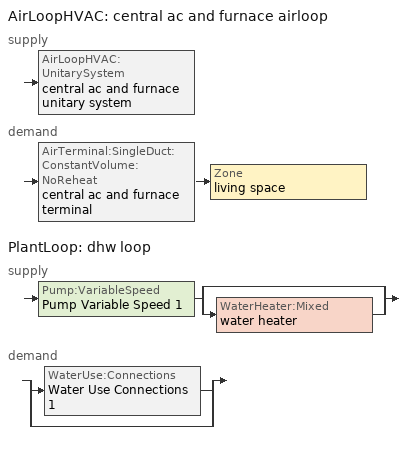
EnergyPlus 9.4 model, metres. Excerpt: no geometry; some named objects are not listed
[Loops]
AirLoopHVAC 'central ac and furnace airloop'
 supply: AirLoopHVAC:UnitarySystem 'central ac and furnace unitary system'
 demand: AirTerminal:SingleDuct:ConstantVolume:NoReheat 'central ac and furnace terminal' > Zone 'living space'
PlantLoop 'dhw loop'
 supply: Pump:VariableSpeed 'Pump Variable Speed 1' > split
  | bypass
  | WaterHeater:Mixed 'water heater'
 demand: split
  | WaterUse:Connections 'Water Use Connections 1'
  | bypass
[ZoneControl:Thermostat]
living space Thermostat: Zone or ZoneList=living space; Control Type Schedule=living space Thermostat Schedule; Control 1=living space temperature setpoint; Temperature Difference Between Cutout And Setpoint {deltaC}=0
[ThermostatSetpoint:DualSetpoint]
living space temperature setpoint: Heating Setpoint Temperature Schedule=heating setpoint; Cooling Setpoint Temperature Schedule=cooling setpoint
[AirTerminal:SingleDuct:ConstantVolume:NoReheat]
central ac and furnace terminal: Availability Schedule=Always On Discrete; Maximum Air Flow Rate {m3/s}=0.28967
[ZoneHVAC:IdealLoadsAirSystem]
ideal residual: Maximum Heating Supply Air Temperature {C}=50; Minimum Cooling Supply Air Temperature {C}=10; Maximum Heating Supply Air Humidity Ratio {kgWater/kgDryAir}=0.015; Minimum Cooling Supply Air Humidity Ratio {kgWater/kgDryAir}=0.01; Heating Limit=NoLimit; Cooling Limit=NoLimit; Dehumidification Control Type=None; Humidification Control Type=None
[Zone equipment]
living space: central ac and furnace terminal, ideal residual
[AirLoopHVAC]
central ac and furnace airloop: Design Supply Air Flow Rate {m3/s}=0.28967; Design Return Air Flow Fraction of Supply Air Flow=1
[Sizing:System]
central ac and furnace airloop: Type of Load to Size On=Sensible; Design Outdoor Air Flow Rate {m3/s}=Autosize; Central Heating Maximum System Air Flow Ratio=0.3; Preheat Design Temperature {C}=7; Preheat Design Humidity Ratio {kgWater/kgDryAir}=0.008; Precool Design Temperature {C}=12.8; Precool Design Humidity Ratio {kgWater/kgDryAir}=0.008; Central Cooling Design Supply Air Temperature {C}=12.8; Central Heating Design Supply Air Temperature {C}=16.7; Type of Zone Sum to Use=NonCoincident; 100% Outdoor Air in Cooling=Yes; 100% Outdoor Air in Heating=Yes; Central Cooling Design Supply Air Humidity Ratio {kgWater/kgDryAir}=0.0085; Central Heating Design Supply Air Humidity Ratio {kgWater/kgDryAir}=0.008; Cooling Supply Air Flow Rate Method=DesignDay; Cooling Supply Air Flow Rate {m3/s}=0; Cooling Supply Air Flow Rate Per Floor Area {m3/s-m2}=0.00996765; Cooling Fraction of Autosized Cooling Supply Air Flow Rate=1; Cooling Supply Air Flow Rate Per Unit Cooling Capacity {m3/s-W}=3.94755e-05; Heating Supply Air Flow Rate Method=DesignDay; Heating Supply Air Flow Rate {m3/s}=0; Heating Supply Air Flow Rate Per Floor Area {m3/s-m2}=0.00996765; Heating Fraction of Autosized Heating Supply Air Flow Rate=1; Heating Fraction of Autosized Cooling Supply Air Flow Rate=1; Heating Supply Air Flow Rate Per Unit Heating Capacity {m3/s-W}=3.15882e-05; System Outdoor Air Method=ZoneSum; Zone Maximum Outdoor Air Fraction=1; Cooling Design Capacity Method=CoolingDesignCapacity; Cooling Design Capacity {W}=Autosize; Cooling Design Capacity Per Floor Area {W/m2}=234.7; Fraction of Autosized Cooling Design Capacity=1; Heating Design Capacity Method=HeatingDesignCapacity; Heating Design Capacity {W}=Autosize; Heating Design Capacity Per Floor Area {W/m2}=157; Fraction of Autosized Heating Design Capacity=1; Central Cooling Capacity Control Method=OnOff
[AirLoopHVAC:UnitarySystem]
central ac and furnace unitary system: Control Type=Load; Controlling Zone or Thermostat Location=living space; Dehumidification Control Type=None; Availability Schedule=Always On Discrete; Supply Fan=central ac and furnace supply fan; Fan Placement=BlowThrough; Supply Air Fan Operating Mode Schedule=Always Off Discrete; Heating Coil=central ac and furnace htg coil; DX Heating Coil Sizing Ratio=1; Cooling Coil=central ac and furnace clg coil; Use DOAS DX Cooling Coil=No; Minimum Supply Air Temperature {C}=2; Latent Load Control=SensibleOnlyLoadControl; Cooling Supply Air Flow Rate Method=SupplyAirFlowRate; Cooling Supply Air Flow Rate {m3/s}=0.28967; Heating Supply Air Flow Rate Method=SupplyAirFlowRate; Heating Supply Air Flow Rate {m3/s}=0.241855; No Load Supply Air Flow Rate {m3/s}=0; Maximum Supply Air Temperature {C}=48.8889; Maximum Outdoor Dry-Bulb Temperature for Supplemental Heater Operation {C}=21; Maximum Cycling Rate {cycles/hr}=2.5; Heat Pump Time Constant {s}=60; Fraction of On-Cycle Power Use=0.01; Heat Pump Fan Delay Time {s}=60; Ancillary On-Cycle Electric Power {W}=0; Ancillary Off-Cycle Electric Power {W}=0
[Fan:OnOff]
central ac and furnace supply fan: Availability Schedule=Always On Discrete; Fan Total Efficiency=0.75; Pressure Rise {Pa}=595.935; Maximum Flow Rate {m3/s}=0.289675; Motor Efficiency=1; Motor In Airstream Fraction=1; Fan Power Ratio Function of Speed Ratio Curve=Fan On Off Power Curve; Fan Efficiency Ratio Function of Speed Ratio Curve=Fan On Off Efficiency Curve
[Coil:Heating:Fuel]
central ac and furnace htg coil: Availability Schedule=Always On Discrete; Fuel Type=NaturalGas; Burner Efficiency=0.95; Nominal Capacity {W}=8085.52; Parasitic Electric Load {W}=0; Parasitic Fuel Load {W}=0
[Coil:Cooling:DX:SingleSpeed]
central ac and furnace clg coil: Availability Schedule=Always On Discrete; Gross Rated Total Cooling Capacity {W}=4325.77; Gross Rated Sensible Heat Ratio=0.740612; Gross Rated Cooling COP {W/W}=4.03878; Rated Air Flow Rate {m3/s}=0.228834; Rated Evaporator Fan Power Per Volume Flow Rate {W/(m3/s)}=773.391; Total Cooling Capacity Function of Temperature Curve=Cool-Cap-fT1; Total Cooling Capacity Function of Flow Fraction Curve=Cool-Cap-fFF1; Energy Input Ratio Function of Temperature Curve=Cool-eir-fT1; Energy Input Ratio Function of Flow Fraction Curve=Cool-eir-fFF1; Part Load Fraction Correlation Curve=Cool-PLF-fPLR1; Minimum Outdoor Dry-Bulb Temperature for Compressor Operation {C}=-25; Nominal Time for Condensate Removal to Begin {s}=1000; Ratio of Initial Moisture Evaporation Rate and Steady State Latent Capacity=1.5; Maximum Cycling Rate {cycles/hr}=3; Latent Capacity Time Constant {s}=45; Condenser Type=AirCooled; Evaporative Condenser Effectiveness=0; Evaporative Condenser Air Flow Rate {m3/s}=Autosize; Evaporative Condenser Pump Rated Power Consumption {W}=Autosize; Crankcase Heater Capacity {W}=50; Maximum Outdoor Dry-Bulb Temperature for Crankcase Heater Operation {C}=10; Basin Heater Capacity {W/K}=0; Basin Heater Setpoint Temperature {C}=10
[PlantLoop]
dhw loop: Fluid Type=Water; Plant Equipment Operation Scheme=dhw loop Operation Schemes; Maximum Loop Temperature {C}=100; Minimum Loop Temperature {C}=0; Maximum Loop Flow Rate {m3/s}=0.01; Minimum Loop Flow Rate {m3/s}=0; Plant Loop Volume {m3}=0.003; Load Distribution Scheme=Optimal; Plant Loop Demand Calculation Scheme=SingleSetpoint
[Sizing:Plant]
dhw loop: Loop Type=Heating; Design Loop Exit Temperature {C}=52.6667; Loop Design Temperature Difference {deltaC}=5.55556; Sizing Option=NonCoincident; Zone Timesteps in Averaging Window=1; Coincident Sizing Factor Mode=None
[Pump:VariableSpeed]
Pump Variable Speed 1: Design Maximum Flow Rate {m3/s}=0.01; Design Pump Head {Pa}=1; Design Power Consumption {W}=0; Motor Efficiency=1; Fraction of Motor Inefficiencies to Fluid Stream=0; Coefficient 1 of the Part Load Performance Curve=0; Coefficient 2 of the Part Load Performance Curve=1; Coefficient 3 of the Part Load Performance Curve=0; Coefficient 4 of the Part Load Performance Curve=0; Design Minimum Flow Rate {m3/s}=0; Pump Control Type=Intermittent; Skin Loss Radiative Fraction=0.5; Design Power Sizing Method=PowerPerFlowPerPressure; Design Electric Power per Unit Flow Rate {W/(m3/s)}=348701.1; Design Shaft Power per Unit Flow Rate per Unit Head {W/((m3/s)-Pa)}=1.28205; Design Minimum Flow Rate Fraction=0
[WaterHeater:Mixed]
water heater: Tank Volume {m3}=0.143846; Setpoint Temperature Schedule=WH Setpoint Temp; Deadband Temperature Difference {deltaC}=2; Maximum Temperature Limit {C}=99; Heater Control Type=Cycle; Heater Maximum Capacity {W}=10550.6; Heater Minimum Capacity {W}=0; Heater Ignition Minimum Flow Rate {m3/s}=0; Heater Ignition Delay {s}=0; Heater Fuel Type=NaturalGas; Heater Thermal Efficiency=0.774624; Off Cycle Parasitic Fuel Consumption Rate {W}=0; Off Cycle Parasitic Fuel Type=Electricity; Off Cycle Parasitic Heat Fraction to Tank=0; On Cycle Parasitic Fuel Consumption Rate {W}=0; On Cycle Parasitic Fuel Type=Electricity; On Cycle Parasitic Heat Fraction to Tank=0; Ambient Temperature Indicator=Zone; Ambient Temperature Zone=living space; Off Cycle Loss Coefficient to Ambient Temperature {W/K}=3.61101; Off Cycle Loss Fraction to Zone=0.64; On Cycle Loss Coefficient to Ambient Temperature {W/K}=3.61101; On Cycle Loss Fraction to Zone=1; Use Side Effectiveness=1; Source Side Effectiveness=1; Use Side Design Flow Rate {m3/s}=Autosize; Source Side Design Flow Rate {m3/s}=Autosize; Indirect Water Heating Recovery Time {hr}=1.5; Source Side Flow Control Mode=IndirectHeatPrimarySetpoint
[SetpointManager:Scheduled]
Setpoint Manager Scheduled 1: Control Variable=Temperature; Schedule=dhw temp
[WaterUse:Connections]
Water Use Connections 1: Water Use Equipment Name 1=dhw fixtures; Water Use Equipment Name 2=dhw distribution waste; Water Use Equipment Name 3=clothes washer; Water Use Equipment Name 4=dishwasher
[WaterUse:Equipment]
Name | Peak Flow Rate {m3/s} | Flow Rate Fraction Schedule | Target Temperature Schedule
dhw fixtures | 0.000111508 | fixtures | Schedule Constant 1
dhw distribution waste | 3.92969e-05 | fixtures | Schedule Constant 1
clothes washer | 9.43871e-06 | clothes_washer | WH Setpoint Temp
[PlantEquipmentOperationSchemes]
dhw loop Operation Schemes: Control Scheme Object Type 1=PlantEquipmentOperation:HeatingLoad; Control Scheme Name 1=dhw loop Heating Operation Scheme; Control Scheme Schedule Name 1=Always On Discrete
[PlantEquipmentOperation:HeatingLoad]
dhw loop Heating Operation Scheme: Load Range Lower Limit 1 {W}=0; Load Range Upper Limit 1 {W}=1000000000; Range Equipment List Name 1=dhw loop Heating Equipment List
[PlantEquipmentList]
dhw loop Heating Equipment List: WaterHeater:Mixed, water heater
[EnergyManagementSystem:InternalVariable]
central_ac_and_furnace_airloop_max_sup_fan_mfr: Internal Data Index Key=central ac and furnace supply fan; Internal Data Type=Fan Maximum Mass Flow Rate
[EnergyManagementSystem:Sensor]
Name | Output:Variable or Output:Meter Index Key | Output:Variable or Output:Meter
airflow_gain | living space | Zone Infiltration Sensible Heat Gain Energy
airflow_loss | living space | Zone Infiltration Sensible Heat Loss Energy
airflow_tin_s | living space | Zone Mean Air Temperature
airflow_tt_s | living space | Zone Outdoor Air Drybulb Temperature
airflow_win_s | living space | Zone Air Humidity Ratio
central_ac_and_furnace_airloop_Fan_RTF_s | central ac and furnace supply fan | Fan Runtime Fraction
central_ac_and_furnace_clg_coil_s | central ac and furnace clg coil | Cooling Coil Electricity Energy
central_ac_and_furnace_htg_coil_s | central ac and furnace htg coil | Heating Coil NaturalGas Energy
central_ac_and_furnace_supply_fan_s; central_ac_and_furnace_supply_fan_s_1 | central ac and furnace supply fan | Fan Electricity Energy
dhw_loss | water heater | Water Heater Heat Loss Energy
dhw_rtf | water heater | Water Heater Runtime Fraction
duct_mix_gain | living space | Zone Mixing Sensible Heat Gain Energy
duct_mix_loss | living space | Zone Mixing Sensible Heat Loss Energy
ig_ee_conv_2 | clothes washer | Electric Equipment Convective Heating Energy
ig_ee_rad_2 | clothes washer | Electric Equipment Radiant Heating Energy
water_heater_energy | water heater | Water Heater NaturalGas Rate
water_heater_off_cycle_parasitic | water heater | Water Heater Off Cycle Parasitic Electricity Rate
water_heater_on_cycle_parasitic | water heater | Water Heater On Cycle Parasitic Electricity Rate
[EnergyManagementSystem:Actuator]
Name | Actuated Component Unique | Actuated Component Type | Actuated Component Control Type
central_ac_and_furnace_airloop_0_ZoneMixLvToDZ_mix_act | central_ac_and_furnace_airloop_0_ZoneMixLvToDZ mix | ZoneMixing | Air Exchange Flow Rate
infil_flow_act | infil flow | Zone Infiltration | Air Exchange Flow Rate
mech_vent_house_fan_cfis_act | mech vent house fan cfis | ElectricEquipment | Electricity Rate
mech_vent_house_fan_latent_load_equip_act | mech vent house fan latent load equip | OtherEquipment | Power Level
mech_vent_house_fan_sensible_load_equip_act | mech vent house fan sensible load equip | OtherEquipment | Power Level
natural_vent_flow_act | natural vent flow | Zone Infiltration | Air Exchange Flow Rate
water_heater_ec_adj_act | water heater EC adjustment | OtherEquipment | Power Level
whole_house_fan_act | whole house fan | ElectricEquipment | Electricity Rate
whole_house_fan_flow_act | whole house fan flow | Zone Infiltration | Air Exchange Flow Rate
whole_house_fan_mix_act | whole house fan mix | ZoneMixing | Air Exchange Flow Rate
[EnergyManagementSystem:Program]
central_ac_and_furnace_airloop_0_duct_program: Set central_ac_and_furnace_airloop_AH_MFR = central_ac_and_furnace_airloop_AH_MFR_s; Set central_ac_and_furnace_airloop_Fan_RTF = central_ac_and_furnace_airloop_Fan_RTF_s; Set central_ac_and_furnace_airloop_AH_VFR = central_ac_and_furnace_airloop_AH_VFR_s; Set central_ac_and_furnace_airloop_AH_Tout = central_ac_and_furnace_airloop_AH_Tout_s; Set central_ac_and_furnace_airloop_AH_Wout = central_ac_and_furnace_airloop_AH_Wout_s; Set central_ac_and_furnace_airloop_RA_T = central_ac_and_furnace_airloop_RA_T_s; Set central_ac_and_furnace_airloop_Ra_W = central_ac_and_furnace_airloop_Ra_W_s; Set central_ac_and_furnace_airloop_0_DZ_T = central_ac_and_furnace_airloop_0_DZ_T_s; Set central_ac_and_furnace_airloop_0_DZ_W = central_ac_and_furnace_airloop_0_DZ_W_s; Run central_ac_and_furnace_airloop_0_duct_subroutine; Set central_ac_and_furnace_airloop_0_SupSensLkToLv_equip_act = central_ac_and_furnace_airloop_0_SupSensLkToLv; Set central_ac_and_furnace_airloop_0_SupLatLkToLv_equip_act = central_ac_and_furnace_airloop_0_SupLatLkToLv; Set central_ac_and_furnace_airloop_0_SupCondToLv_equip_act = central_ac_and_furnace_airloop_0_SupCondToLv; Set central_ac_and_furnace_airloop_0_RetSensLkToRP_equip_act = central_ac_and_furnace_airloop_0_RetSensLkToRP; Set central_ac_and_furnace_airloop_0_RetLatLkToRP_equip_act = central_ac_and_furnace_airloop_0_RetLatLkToRP; Set central_ac_and_furnace_airloop_0_RetCondToRP_equip_act = central_ac_and_furnace_airloop_0_RetCondToRP; Set central_ac_and_furnace_airloop_0_RetCondToDZ_equip_act = central_ac_and_furnace_airloop_0_RetCondToDZ; Set central_ac_and_furnace_airloop_0_SupCondToDZ_equip_act = central_ac_and_furnace_airloop_0_SupCondToDZ; Set central_ac_and_furnace_airloop_0_SupSensLkToDZ_equip_act = central_ac_and_furnace_airloop_0_SupSensLkToDZ; Set central_ac_and_furnace_airloop_0_SupLatLkToDZ_equip_act = central_ac_and_furnace_airloop_0_SupLatLkToDZ; Set central_ac_and_furnace_airloop_0_ZoneMixDZToLv_mix_act = central_ac_and_furnace_airloop_0_ZoneMixDZToLv; Set central_ac_and_furnace_airloop_0_ZoneMixLvToDZ_mix_act = central_ac_and_furnace_airloop_0_ZoneMixLvToDZ
central_ac_and_furnace_supply_fan_disaggregate_program: Set central_ac_and_furnace_supply_fan_clg = 0; If central_ac_and_furnace_clg_coil_s > 0; Set central_ac_and_furnace_supply_fan_clg = central_ac_and_furnace_supply_fan_s; EndIf
central_ac_and_furnace_supply_fan_disaggregate_program_1: Set central_ac_and_furnace_supply_fan_primary_htg = 0; If central_ac_and_furnace_htg_coil_s > 0; Set central_ac_and_furnace_supply_fan_primary_htg = central_ac_and_furnace_supply_fan_s_1; EndIf
component_loads_program: Set hr_walls = 0; Set hr_walls = hr_walls + s_conv_1 + s_ig_1 + s_sol_1 + s_lgt_1 + s_surf_1; Set hr_walls = hr_walls + s_conv_2 + s_ig_2 + s_sol_2 + s_lgt_2 + s_surf_2; Set hr_walls = hr_walls + s_conv_3 + s_ig_3 + s_sol_3 + s_lgt_3 + s_surf_3; Set hr_walls = hr_walls + s_conv_4 + s_ig_4 + s_sol_4 + s_lgt_4 + s_surf_4; Set hr_rim_joists = 0; Set hr_foundation_walls = 0; Set hr_floors = 0; Set hr_floors = hr_floors + s_conv + s_ig + s_sol + s_lgt + s_surf; Set hr_slabs = 0; Set hr_ceilings = 0; Set hr_ceilings = hr_ceilings + s_conv_5 + s_ig_5 + s_sol_5 + s_lgt_5 + s_surf_5; Set hr_roofs = 0; Set hr_windows = 0; Set hr_windows = hr_windows - ss_trans_in + ss_back_out * ZoneTimestep * 3600 + ss_sw_abs * ZoneTimestep * 3600 - ss_sol_abs + ss_trans_out * ZoneTimestep * 3600 + ss_conv + ss_ig + ss_surf; Set hr_windows = hr_windows - ss_trans_in_1 + ss_back_out_1 * ZoneTimestep * 3600 + ss_sw_abs_1 * ZoneTimestep * 3600 - ss_sol_abs_1 + ss_trans_out_1 * ZoneTimestep * 3600 + ss_conv_1 + ss_ig_1 + ss_surf_1; Set hr_windows = hr_windows - ss_trans_in_2 + ss_back_out_2 * ZoneTimestep * 3600 + ss_sw_abs_2 * ZoneTimestep * 3600 - ss_sol_abs_2 + ss_trans_out_2 * ZoneTimestep * 3600 + ss_conv_2 + ss_ig_2 + ss_surf_2; Set hr_windows = hr_windows - ss_trans_in_3 + ss_back_out_3 * ZoneTimestep * 3600 + ss_sw_abs_3 * ZoneTimestep * 3600 - ss_sol_abs_3 + ss_trans_out_3 * ZoneTimestep * 3600 + ss_conv_4 + ss_ig_4 + ss_surf_4; Set hr_doors = 0; Set hr_doors = hr_doors + ss_sol + ss_lgt + ss_conv_3 + ss_ig_3 + ss_surf_3; Set hr_skylights = 0; Set hr_internal_mass = 0; Set hr_internal_mass = hr_internal_mass + im_conv + im_ig + im_sol + im_lgt + im_surf; Set hr_internal_mass = hr_internal_mass + im_conv_1 + im_ig_1 + im_sol_1 + im_lgt_1 + im_surf_1; Set hr_intgains = 0; Set hr_intgains = hr_intgains - ig_ee_conv - ig_ee_rad; Set hr_intgains = hr_intgains - ig_ee_conv_1 - ig_ee_rad_1; Set hr_intgains = hr_intgains - ig_ee_conv_2 - ig_ee_rad_2; Set hr_intgains = hr_intgains - ig_ee_conv_3 - ig_ee_rad_3; Set hr_intgains = hr_intgains - ig_ee_conv_4 - ig_ee_rad_4; Set hr_intgains = hr_intgains - ig_ee_conv_5 - ig_ee_rad_5; Set hr_intgains = hr_intgains - ig_ee_conv_6 - ig_ee_rad_6; Set hr_intgains = hr_intgains - ig_ee_conv_7 - ig_ee_rad_7; Set hr_intgains = hr_intgains - ig_ee_conv_8 - ig_ee_rad_8; Set hr_intgains = hr_intgains - ig_oe_conv - ig_oe_rad; Set hr_intgains = hr_intgains - ig_oe_conv_1 - ig_oe_rad_1; Set hr_intgains = hr_intgains - ig_oe_conv_2 - ig_oe_rad_2; Set hr_intgains = hr_intgains - ig_oe_conv_3 - ig_oe_rad_3; Set hr_intgains = hr_intgains - ig_oe_conv_4 - ig_oe_rad_4; Set hr_intgains = hr_intgains - ig_lgt_conv - ig_lgt_rad - ig_lgt_vis; Set hr_intgains = hr_intgains - ig_ppl_conv - ig_ppl_rad; Set hr_intgains = hr_intgains + dhw_loss * (0.64*(1-dhw_rtf) + 1.0*dhw_rtf); Set hr_airflow_rate = infil_flow_act + natural_vent_flow_act + whole_house_fan_flow_act; If hr_airflow_rate > 0; Set hr_infil = (airflow_loss - airflow_gain) * infil_flow_act / hr_airflow_rate; Set hr_natvent = (airflow_loss - airflow_gain) * natural_vent_flow_act / hr_airflow_rate; Set hr_whf = (airflow_loss - airflow_gain) * whole_house_fan_flow_act / hr_airflow_rate; Else; Set hr_infil = 0; Set hr_natvent = 0; Set hr_whf = 0; Set hr_mechvent = 0; EndIf; Set hr_mechvent = 0; Set hr_mechvent = hr_mechvent - mv_conv; Set hr_mechvent = hr_mechvent - mv_rad; Set hr_mechvent = hr_mechvent - mv_conv_1; Set hr_mechvent = hr_mechvent - mv_rad_1; Set hr_mechvent = hr_mechvent - mv_conv_2; Set hr_mechvent = hr_mechvent - mv_rad_2; Set hr_mechvent = hr_mechvent - mv_conv_3; Set hr_mechvent = hr_mechvent - mv_rad_3; Set hr_mechvent = hr_mechvent - mv_conv_4; Set hr_mechvent = hr_mechvent - mv_rad_4; Set hr_mechvent = hr_mechvent - mv_conv_5; Set hr_mechvent = hr_mechvent - mv_rad_5; Set hr_ducts = 0; Set hr_ducts = hr_ducts - ducts_conv - ducts_rad; Set hr_ducts = hr_ducts - ducts_conv_1 - ducts_rad_1; Set hr_ducts = hr_ducts - ducts_conv_2 - ducts_rad_2; Set hr_ducts = hr_ducts - ducts_conv_3 - ducts_rad_3; Set hr_ducts = hr_ducts - ducts_conv_4 - ducts_rad_4; Set hr_ducts = hr_ducts - ducts_conv_5 - ducts_rad_5; Set hr_ducts = hr_ducts + (duct_mix_loss - duct_mix_gain); Set htg_mode = 0; Set clg_mode = 0; If (htg_load_liv > 0); Set htg_mode = 1; ElseIf (clg_load_liv > 0); Set clg_mode = 1; ElseIf (cool_season > 0); Set clg_mode = 1; Else; Set htg_mode = 1; EndIf; Set loads_htg_walls = hr_walls * htg_mode; Set loads_htg_rim_joists = hr_rim_joists * htg_mode; Set loads_htg_foundation_walls = hr_foundation_walls * htg_mode; Set loads_htg_floors = hr_floors * htg_mode; Set loads_htg_slabs = hr_slabs * htg_mode; Set loads_htg_ceilings = hr_ceilings * htg_mode; Set loads_htg_roofs = hr_roofs * htg_mode; Set loads_htg_windows = hr_windows * htg_mode; Set loads_htg_doors = hr_doors * htg_mode; Set loads_htg_skylights = hr_skylights * htg_mode; Set loads_htg_internal_mass = hr_internal_mass * htg_mode; Set loads_htg_intgains = hr_intgains * htg_mode; Set loads_htg_infil = hr_infil * htg_mode; Set loads_htg_mechvent = hr_mechvent * htg_mode; Set loads_htg_natvent = hr_natvent * htg_mode; Set loads_htg_whf = hr_whf * htg_mode; Set loads_htg_ducts = hr_ducts * htg_mode; Set loads_clg_walls = -hr_walls * clg_mode; Set loads_clg_rim_joists = -hr_rim_joists * clg_mode; Set loads_clg_foundation_walls = -hr_foundation_walls * clg_mode; Set loads_clg_floors = -hr_floors * clg_mode; Set loads_clg_slabs = -hr_slabs * clg_mode; Set loads_clg_ceilings = -hr_ceilings * clg_mode; Set loads_clg_roofs = -hr_roofs * clg_mode; Set loads_clg_windows = -hr_windows * clg_mode; Set loads_clg_doors = -hr_doors * clg_mode; Set loads_clg_skylights = -hr_skylights * clg_mode; Set loads_clg_internal_mass = -hr_internal_mass * clg_mode; Set loads_clg_intgains = -hr_intgains * clg_mode; Set loads_clg_infil = -hr_infil * clg_mode; Set loads_clg_mechvent = -hr_mechvent * clg_mode; Set loads_clg_natvent = -hr_natvent * clg_mode; Set loads_clg_whf = -hr_whf * clg_mode; Set loads_clg_ducts = -hr_ducts * clg_mode; Set loads_htg_tot = 0; Set loads_clg_tot = 0; If htg_load_liv > 0; Set loads_htg_tot = htg_load_tot - clg_load_tot; ElseIf clg_load_liv > 0; Set loads_clg_tot = clg_load_tot - htg_load_tot; EndIf
infil_program: Set p_m = 0.14; Set p_s = 0.22; Set s_m = 270; Set s_s = 370; Set z_m = 9.99744; Set z_s = 2.4384; Set f_t = (((s_m/z_m)^p_m)*((z_s/s_s)^p_s)); Set Tdiff = airflow_tin_s-airflow_tt_s; Set dT = @Abs Tdiff; Set c = 0.045; Set Cs = 0.0848; Set Cw = 0.1487; Set n = 0.65; Set sft = (f_t*0.7000000000000001); Set temp1 = ((c*Cw)*((sft*site_vw_s)^(2*n)))^2; Set Qinf = (((c*Cs*(dT^n))^2)+temp1)^0.5; Set Qinf = (@Max Qinf 0); Set mech_vent_house_fan_sensible_load_equip_act = 0.0; Set mech_vent_house_fan_latent_load_equip_act = 0.0; Set OASupInPb = out_pb_s; Set OASupInTemp = airflow_tt_s; Set OASupInW = out_wt_s; Set OASupRho = (@RhoAirFnPbTdbW OASupInPb OASupInTemp OASupInW); Set OASupCp = (@CpAirFnW OASupInW); Set OASupInEnth = (@HFnTdbW OASupInTemp OASupInW); Set ZoneTemp = airflow_tin_s; Set ZoneW = airflow_win_s; Set ZoneCp = (@CpAirFnW ZoneW); Set ZoneAirEnth = (@HFnTdbW ZoneTemp ZoneW); Set mech_vent_house_fan_cfis_act = 0.0; Set QWHV_cfis_oa = 0.0; Set Qrange = 0; Set Qrange = Qrange + 0.0472 * mech_vent_range_fan_0_sch_s; Set Qbath = 0; Set Qbath = Qbath + 0.0472 * mech_vent_bath_fan_0_sch_s; Set Qdryer = 0; Set Qdryer = Qdryer + 0.0472 * clothes_dryer_exhaust_0_sch_s; Set QWHV_sup = 0.0; Set QWHV_exh = 0.0; Set QWHV_bal_erv_hrv = 0.0519; Set Qexhaust = Qrange + Qbath + Qdryer + QWHV_exh + QWHV_bal_erv_hrv; Set Qsupply = QWHV_sup + QWHV_bal_erv_hrv + QWHV_cfis_oa; Set Qfan = (@Max Qexhaust Qsupply); If Qfan > 0; Set Qavg = ((Qexhaust + Qsupply) / 2.0); If ((@Abs (Qexhaust - Qavg)) / Qavg) <= 0.1; Set phi = 1; Else; Set phi = (Qinf / (Qinf + Qfan)); EndIf; Set Qinf_adj = phi * Qinf; Else; Set Qinf_adj = Qinf; EndIf; Set infil_flow_act = Qinf_adj; Set Qload = Qfan; Set Qload = Qload - 0.0; Set Effectiveness_Sens = 0.0; Set Effectiveness_Lat = 0.0; Set Fan_MFR = Qload * OASupRho; Set Effectiveness_Sens = Effectiveness_Sens + 0.0519 / Qload * 0.7346085286942471; Set Effectiveness_Lat = Effectiveness_Lat + 0.0519 / Qload * 0.40559391097618486; Set ERVCpMin = (@Min OASupCp ZoneCp); Set ERVSupOutTemp = OASupInTemp + ERVCpMin/OASupCp * Effectiveness_Sens * (ZoneTemp - OASupInTemp); Set ERVSupOutW = OASupInW + ERVCpMin/OASupCp * Effectiveness_Lat * (ZoneW - OASupInW); Set ERVSupOutEnth = (@HFnTdbW ERVSupOutTemp ERVSupOutW); Set ERVSensHeatTrans = Fan_MFR * OASupCp * (ERVSupOutTemp - OASupInTemp); Set ERVTotalHeatTrans = Fan_MFR * (ERVSupOutEnth - OASupInEnth); Set ERVLatHeatTrans = ERVTotalHeatTrans - ERVSensHeatTrans; Set FanTotalToLv = Fan_MFR * (ERVSupOutEnth - ZoneAirEnth); Set FanSensToLv = Fan_MFR * ZoneCp * (ERVSupOutTemp - ZoneTemp); Set FanLatToLv = FanTotalToLv - FanSensToLv; Set mech_vent_house_fan_sensible_load_equip_act = mech_vent_house_fan_sensible_load_equip_act + FanSensToLv; Set mech_vent_house_fan_latent_load_equip_act = mech_vent_house_fan_latent_load_equip_act + FanLatToLv
natural_vent_program: Set Tin = airflow_tin_s; Set Tout = airflow_tt_s; Set Wout = out_wt_s; Set Pbar = out_pb_s; Set Phiout = (@RhFnTdbWPb Tout Wout Pbar); Set MaxHR = 0.0115; Set MaxRH = 0.7; Set Tnvsp = (htg_sp_s + clg_sp_s) / 2; Set NVavail = natural_vent_avail_s; Set ClgSsnAvail = cool_season; If (Wout < MaxHR) && (Phiout < MaxRH) && (Tin > Tout) && (Tin > Tnvsp) && (ClgSsnAvail > 0); Set WHF_Flow = 0; Set Adj = (Tin-Tnvsp)/(Tin-Tout); Set Adj = (@Min Adj 1); Set Adj = (@Max Adj 0); If (WHF_Flow > 0); Set natural_vent_flow_act = 0; Set whole_house_fan_flow_act = WHF_Flow*Adj; Set whole_house_fan_mix_act = WHF_Flow*Adj; Set WHF_W = 0; Set whole_house_fan_act = WHF_W*Adj; ElseIf (NVavail > 0); Set NVArea = 12660.640485120002; Set Cs = 8.963020389461627e-05; Set Cw = 6.158219665777789e-05; Set Tdiff = Tin-Tout; Set dT = (@Abs Tdiff); Set Vwind = site_vw_s; Set SGNV = NVArea*Adj*((((Cs*dT)+(Cw*(Vwind^2)))^0.5)/1000); Set MaxNV = 3.844798503936001; Set natural_vent_flow_act = (@Min SGNV MaxNV); Set whole_house_fan_flow_act = 0; Set whole_house_fan_mix_act = 0; Set whole_house_fan_act = 0; EndIf; Else; Set natural_vent_flow_act = 0; Set whole_house_fan_flow_act = 0; Set whole_house_fan_mix_act = 0; Set whole_house_fan_act = 0; EndIf
water_heater_EC_adj: Set wh_e_cons = water_heater_energy + water_heater_on_cycle_parasitic + water_heater_off_cycle_parasitic; Set water_heater_ec_adj_act = 0.0 * wh_e_cons
[EnergyManagementSystem:Subroutine]
central_ac_and_furnace_airloop_0_duct_subroutine: Set AH_MFR = central_ac_and_furnace_airloop_AH_MFR; If AH_MFR>0; Set AH_Tout = central_ac_and_furnace_airloop_AH_Tout; Set AH_Wout = central_ac_and_furnace_airloop_AH_Wout; Set RA_T = central_ac_and_furnace_airloop_RA_T; Set RA_W = central_ac_and_furnace_airloop_Ra_W; Set Fan_RTF = central_ac_and_furnace_airloop_Fan_RTF; Set DZ_T = central_ac_and_furnace_airloop_0_DZ_T; Set DZ_W = central_ac_and_furnace_airloop_0_DZ_W; Set AH_VFR = central_ac_and_furnace_airloop_AH_VFR; Set h_SA = (@HFnTdbW AH_Tout AH_Wout); Set h_RA = (@HFnTdbW RA_T RA_W); Set h_fg = (@HfgAirFnWTdb AH_Wout AH_Tout); Set h_DZ = (@HFnTdbW DZ_T DZ_W); Set air_cp = 1006.0; Set f_sup = 0.035396 / (central_ac_and_furnace_airloop_max_sup_fan_mfr * 1.0135); Set f_ret = 0.011799 / (central_ac_and_furnace_airloop_max_sup_fan_mfr * 1.0135); Set sup_lk_mfr = f_sup * AH_MFR; Set ret_lk_mfr = f_ret * AH_MFR; Set SupTotLkToLiv = sup_lk_mfr*(h_RA - h_SA); Set SupLatLkToLv = sup_lk_mfr*h_fg*(RA_W-AH_Wout); Set SupSensLkToLv = SupTotLkToLiv-SupLatLkToLv; Set supply_ua = 64.566; Set eTm = 0-((Fan_RTF/(AH_MFR*air_cp))*supply_ua); Set t_sup = DZ_T+((AH_Tout-DZ_T)*(@Exp eTm)); Set SupCondToLv = AH_MFR*air_cp*(t_sup-AH_Tout); Set SupCondToDZ = 0-SupCondToLv; Set return_ua = 10.49; Set eTm = 0-((Fan_RTF/(AH_MFR*air_cp))*return_ua); Set t_ret = DZ_T+((RA_T-DZ_T)*(@Exp eTm)); Set RetCondToRP = AH_MFR*air_cp*(t_ret-RA_T); Set RetCondToDZ = 0-RetCondToRP; Set RetLatLkToRP = 0; Set RetSensLkToRP = ret_lk_mfr*air_cp*(DZ_T-RA_T); Set SupTotLkToDZ = sup_lk_mfr*(h_SA-h_DZ); Set SupLatLkToDZ = sup_lk_mfr*h_fg*(AH_Wout-DZ_W); Set SupSensLkToDZ = SupTotLkToDZ-SupLatLkToDZ; Set f_imbalance = f_sup-f_ret; Set oa_vfr = 0.0 * f_imbalance * AH_VFR; Set sup_lk_vfr = f_sup * AH_VFR; Set ret_lk_vfr = f_ret * AH_VFR; If f_sup > f_ret; Set ZoneMixLvToDZ = 0; Set ZoneMixDZToLv = (sup_lk_vfr-ret_lk_vfr)-oa_vfr; Else; Set ZoneMixLvToDZ = (ret_lk_vfr-sup_lk_vfr)+oa_vfr; Set ZoneMixDZToLv = 0; EndIf; Else; Set SupLatLkToLv = 0; Set SupSensLkToLv = 0; Set SupCondToLv = 0; Set RetCondToRP = 0; Set RetLatLkToRP = 0; Set RetSensLkToRP = 0; Set RetCondToDZ = 0; Set SupCondToDZ = 0; Set SupLatLkToDZ = 0; Set SupSensLkToDZ = 0; Set ZoneMixLvToDZ = 0; Set ZoneMixDZToLv = 0; EndIf; Set central_ac_and_furnace_airloop_0_SupLatLkToLv = SupLatLkToLv; Set central_ac_and_furnace_airloop_0_SupSensLkToLv = SupSensLkToLv; Set central_ac_and_furnace_airloop_0_SupCondToLv = SupCondToLv; Set central_ac_and_furnace_airloop_0_RetCondToRP = RetCondToRP; Set central_ac_and_furnace_airloop_0_RetLatLkToRP = RetLatLkToRP; Set central_ac_and_furnace_airloop_0_RetSensLkToRP = RetSensLkToRP; Set central_ac_and_furnace_airloop_0_RetCondToDZ = RetCondToDZ; Set central_ac_and_furnace_airloop_0_SupCondToDZ = SupCondToDZ; Set central_ac_and_furnace_airloop_0_SupLatLkToDZ = SupLatLkToDZ; Set central_ac_and_furnace_airloop_0_SupSensLkToDZ = SupSensLkToDZ; Set central_ac_and_furnace_airloop_0_ZoneMixLvToDZ = ZoneMixLvToDZ; Set central_ac_and_furnace_airloop_0_ZoneMixDZToLv = ZoneMixDZToLv
[EnergyManagementSystem:ProgramCallingManager]
central ac and furnace supply fan disaggregate program calling manager: EndOfSystemTimestepBeforeHVACReporting; central_ac_and_furnace_supply_fan_disaggregate_program
central ac and furnace supply fan disaggregate program calling manager 1: EndOfSystemTimestepBeforeHVACReporting; central_ac_and_furnace_supply_fan_disaggregate_program_1
central_ac_and_furnace_airloop_0_duct_program calling manager: EndOfSystemTimestepAfterHVACReporting; central_ac_and_furnace_airloop_0_duct_program
component_loads_program calling manager: EndOfZoneTimestepAfterZoneReporting; component_loads_program
infil_program calling manager: BeginTimestepBeforePredictor; infil_program
natural_vent_program calling manager: BeginTimestepBeforePredictor; natural_vent_program
water heater EC_adj ProgramManager: EndOfSystemTimestepBeforeHVACReporting; water_heater_EC_adj
[EnergyManagementSystem:OutputVariable] Type of Data in Variable=Summed; Update Frequency=SystemTimestep; Units=J
Name | EMS Variable | EMS Program or Subroutine
central ac and furnace supply fan clg disaggregate | central_ac_and_furnace_supply_fan_clg | central_ac_and_furnace_supply_fan_disaggregate_program
central ac and furnace supply fan htg primary disaggregate | central_ac_and_furnace_supply_fan_primary_htg | central_ac_and_furnace_supply_fan_disaggregate_program_1
[Schedule:Constant]
Name | Hourly Value
Always Off Discrete | 0
Always On Discrete | 1
dhw temp; WH Setpoint Temp | 52.6667
Schedule Constant 1 | 40.5556
[Schedule:File] File=/home/ubuntu/UCI/Github/urbanopt-example-geojson-project/example_project_docker/run/baseline_scenario_test/14/schedules.csv; Rows to Skip at Top=1; Number of Hours of Data=8760; Column Separator=Comma; Interpolate to Timestep=No; Minutes per Item=60
Name | Column Number
clothes_washer | 12
dishwasher | 10
fixtures | 19
[Schedule:Compact]
living space Thermostat Schedule: Through: 12/31, For: AllDays, Until: 24:00, 4
[Schedule:Day:Interval]
heating setpoint allday1: No, 24:00, 21.6667
Schedule Day 3; Schedule Day 4: No, 24:00, 0
cooling setpoint allday1; cooling setpoint allday9: No, 24:00, 24.4444
cooling setpoint allday6: No, 24:00, 24.7222
[Schedule:Week:Daily]
heating setpoint Week Rule - Jan1-Dec31: heating setpoint allday1, heating setpoint allday1, heating setpoint allday1, heating setpoint allday1, heating setpoint allday1, heating setpoint allday1, heating setpoint allday1, Schedule Day 3, Schedule Day 3, Schedule Day 3, Schedule Day 3, Schedule Day 3
cooling setpoint Week Rule - Jan1-May27: cooling setpoint allday1, cooling setpoint allday1, cooling setpoint allday1, cooling setpoint allday1, cooling setpoint allday1, cooling setpoint allday1, cooling setpoint allday1, Schedule Day 4, Schedule Day 4, Schedule Day 4, Schedule Day 4, Schedule Day 4
cooling setpoint Week Rule - May28-Jun3: cooling setpoint allday1, cooling setpoint allday1, cooling setpoint allday1, cooling setpoint allday1, cooling setpoint allday6, cooling setpoint allday6, cooling setpoint allday6, Schedule Day 4, Schedule Day 4, Schedule Day 4, Schedule Day 4, Schedule Day 4
cooling setpoint Week Rule - Jun4-Aug26: cooling setpoint allday6, cooling setpoint allday6, cooling setpoint allday6, cooling setpoint allday6, cooling setpoint allday6, cooling setpoint allday6, cooling setpoint allday6, Schedule Day 4, Schedule Day 4, Schedule Day 4, Schedule Day 4, Schedule Day 4
cooling setpoint Week Rule - Aug27-Sep2: cooling setpoint allday6, cooling setpoint allday6, cooling setpoint allday6, cooling setpoint allday6, cooling setpoint allday6, cooling setpoint allday9, cooling setpoint allday9, Schedule Day 4, Schedule Day 4, Schedule Day 4, Schedule Day 4, Schedule Day 4
cooling setpoint Week Rule - Sep3-Dec31: cooling setpoint allday9, cooling setpoint allday9, cooling setpoint allday9, cooling setpoint allday9, cooling setpoint allday9, cooling setpoint allday9, cooling setpoint allday9, Schedule Day 4, Schedule Day 4, Schedule Day 4, Schedule Day 4, Schedule Day 4
[Schedule:Year]
heating setpoint: heating setpoint Week Rule - Jan1-Dec31, 1, 1, 12, 31
cooling setpoint: cooling setpoint Week Rule - Jan1-May27, 1, 1, 5, 27, cooling setpoint Week Rule - May28-Jun3, 5, 28, 6, 3, cooling setpoint Week Rule - Jun4-Aug26, 6, 4, 8, 26, cooling setpoint Week Rule - Aug27-Sep2, 8, 27, 9, 2, cooling setpoint Week Rule - Sep3-Dec31, 9, 3, 12, 31
[Curve:Exponent]
Fan On Off Power Curve: Coefficient1 Constant=1; Coefficient2 Constant=0; Coefficient3 Constant=0; Minimum Value of x {BasedOnField A2}=0; Maximum Value of x {BasedOnField A2}=1
[Curve:Cubic]
Fan On Off Efficiency Curve: Coefficient1 Constant=1; Coefficient2 x=0; Coefficient3 x**2=0; Coefficient4 x**3=0; Minimum Value of x {BasedOnField A2}=0; Maximum Value of x {BasedOnField A2}=1
[Curve:Biquadratic] Minimum Value of x {BasedOnField A2}=13.88; Maximum Value of x {BasedOnField A2}=23.88; Minimum Value of y {BasedOnField A3}=18.33; Maximum Value of y {BasedOnField A3}=51.66
Name | Coefficient1 Constant | Coefficient2 x | Coefficient3 x**2 | Coefficient4 y | Coefficient5 y**2 | Coefficient6 x*y
Cool-Cap-fT1 | 1.55736 | -0.0744482 | 0.0030986 | 0.00145958 | -4.1148e-05 | -0.000426714
Cool-eir-fT1 | -0.350448 | 0.11681 | -0.00339951 | -0.00122609 | 0.000600809 | -0.000466884
[Curve:Quadratic] Minimum Value of x {BasedOnField A2}=0
Name | Coefficient1 Constant | Coefficient2 x | Coefficient3 x**2 | Maximum Value of x {BasedOnField A2} | Minimum Curve Output {BasedOnField A3} | Maximum Curve Output {BasedOnField A3}
Cool-Cap-fFF1 | 0.718664 | 0.417974 | -0.136638 | 2 | 0 | 2
Cool-eir-fFF1 | 1.14349 | -0.13944 | -0.00404779 | 2 | 0 | 2
Cool-PLF-fPLR1 | 0.93 | 0.07 | 0 | 1 | 0.7 | 1
